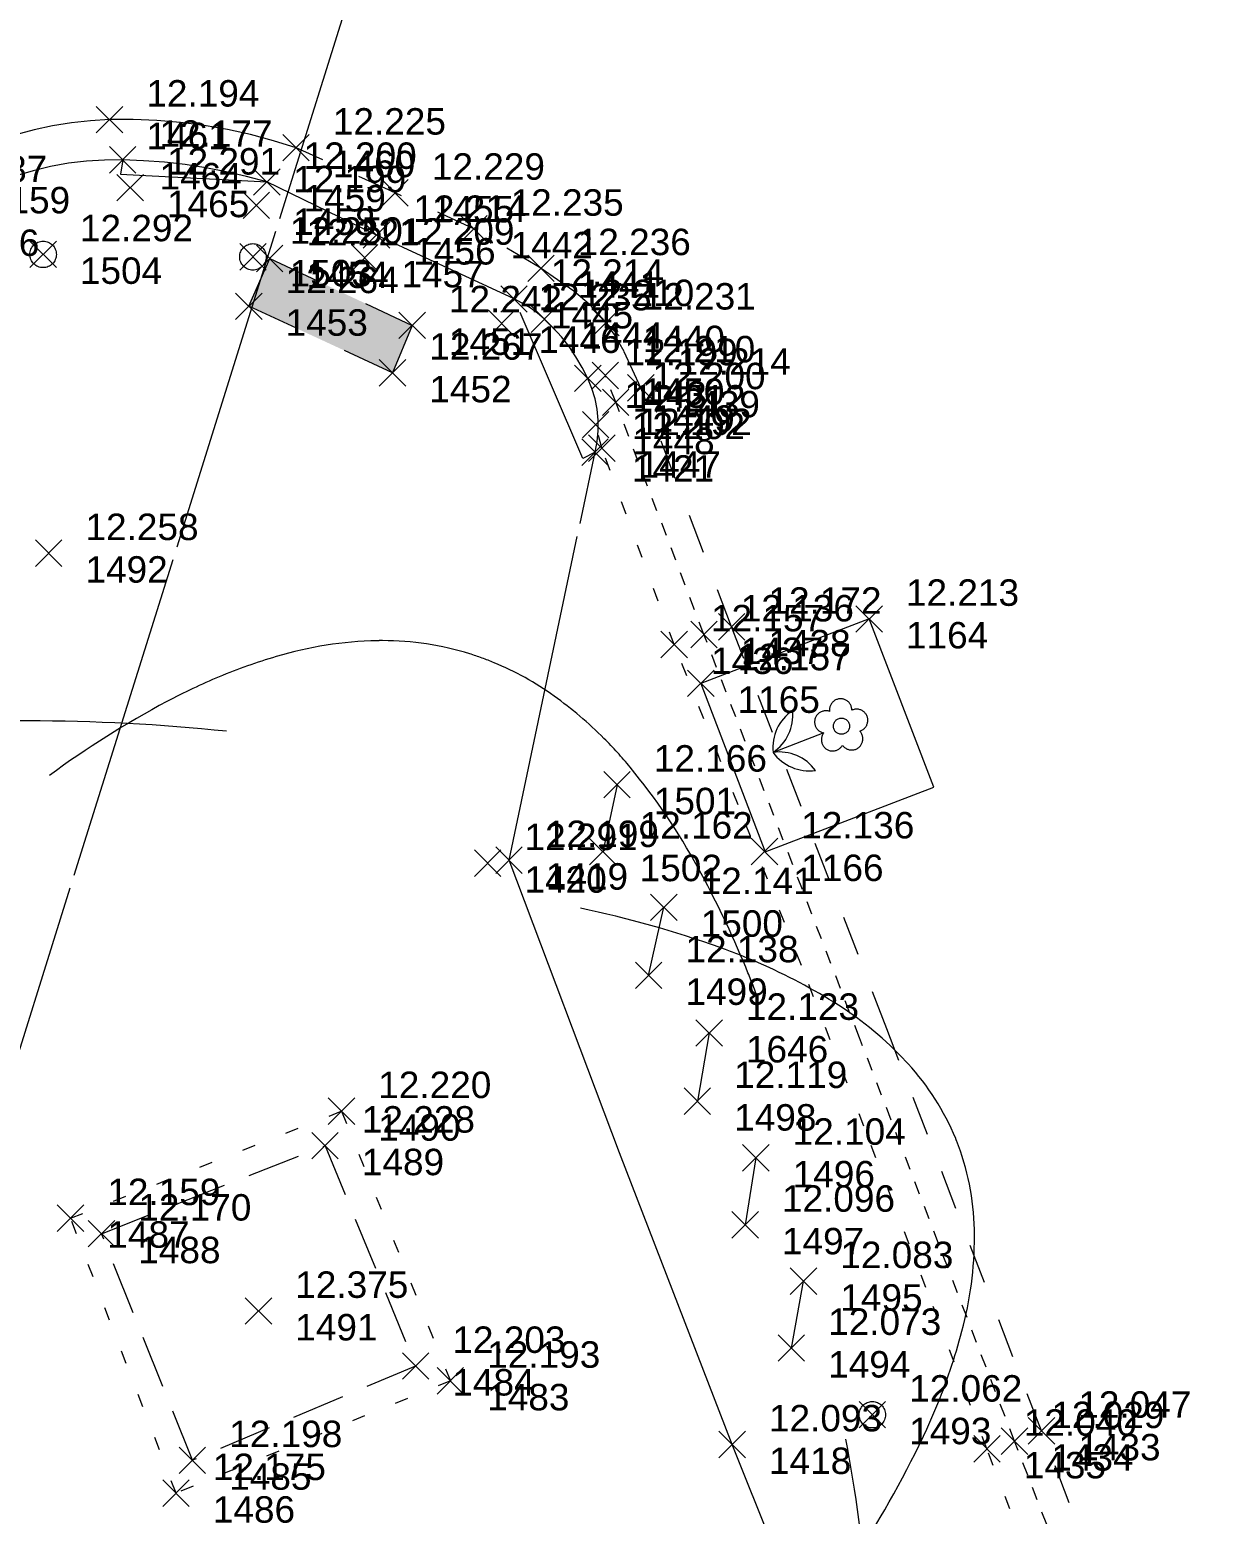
# Model space of a CAD drawing. Header units: metres. Extents: x 1223562 to 1223801, y 7191360 to 7191620.
# Drawn here: x 1223761.26 to 1223770.2, y 7191517.5 to 7191528.72 of the extents above; entities that cross this region are included whole.
import ezdxf

# ---------------------------------------------------------------- set-up
doc = ezdxf.new("R2010")
doc.units = ezdxf.units.M
doc.header["$PDMODE"] = 3
doc.header["$PDSIZE"] = 0.1
for name, pattern in [('LL_0822', [2.5, 2.5, 0]), ('LL_0824', [0.35, 0.1, -0.25]), ('LL_0827', [0.2, 0.1, -0.1]), ('LL_0828', [0.8, 0.4, -0.4]), ('LL_0829', [0.6, 0.3, -0.3]), ('Socle_Continu', [2.5, 2.5, 0]), ('TL_1182', [0.6, 0.4, -0.2]), ('Topo_Continu', [2.5, 2.5, 0]), ('YL_2901', [2.5, 2.5, 0])]:
    doc.linetypes.add(name, pattern=pattern)
for name, color, linetype, lineweight in [('JARDI_SCS', 82, 'Socle_Continu', 13), ('MOBUR_PSS', 251, 'Socle_Continu', 13), ('MOBUR_SCS', 251, 'Socle_Continu', 13), ('SIGTA_SCI', 7, 'Socle_Continu', 13), ('SIGTM_SCI', 1, 'Socle_Continu', 13), ('SIGTO_SCI', 255, 'Socle_Continu', 13), ('VOIRH_SCS', 7, 'Socle_Continu', 13), ('VOIRI_SCS', 7, 'Socle_Continu', 13)]:
    doc.layers.add(name, color=color, linetype=linetype, lineweight=lineweight)
doc.layers.add('SIGTS_PSS', color=7, linetype='Socle_Continu', lineweight=13, true_color=0x9966cc)
doc.styles.get("Standard").update_dxf_attribs({"font": 'arial.ttf'})
doc.styles.add('Style_1', font='WINGDNG2.TTF')
doc.linetypes.add('NL_0902', pattern='A,0,["U",Style_1,S=0.127,R=0,X=-0.105,Y=-0.085],1', length=1)

# ---------------------------------------------------------------- blocks, each defined once
blk = doc.blocks.new('YP_1521')
at = {"layer": 'SIGTO_SCI', "color": 7, "linetype": 'Socle_Continu'}
blk.add_point((0, 0), dxfattribs=at)
at = {"layer": 'SIGTA_SCI', "linetype": 'Socle_Continu'}
blk.add_attdef('ALT', (0.278, 0.099), '', height=0.2, dxfattribs=at)
at = {"layer": 'SIGTA_SCI', "linetype": 'Socle_Continu', "flags": 9}
blk.add_attdef('CALQUE_ALT', (1.69, -1.18), '', height=0.2, dxfattribs=at)
at = {"layer": 'SIGTM_SCI', "linetype": 'Socle_Continu'}
blk.add_attdef('MAT', (0.278, -0.223), '', height=0.2, dxfattribs=at)
at = {"layer": 'SIGTM_SCI', "linetype": 'Socle_Continu', "flags": 9}
blk.add_attdef('CALQUE_MAT', (1.69, -1.501), '', height=0.2, dxfattribs=at)
at = {"layer": 'SIGTO_SCI', "linetype": 'Socle_Continu', "flags": 9}
for tag, p in [('ID', (1.69, 0.105)), ('NATURE', (1.69, -0.216)), ('FAMILLE', (1.69, -0.538)), ('CALQUE', (1.69, -0.859)), ('PCRS', (1.69, -1.823))]:
    blk.add_attdef(tag, p, '', height=0.2, dxfattribs=at)
blk = doc.blocks.new('LP_0841')
at = {"layer": 'VOIRI_SCS', "linetype": 'Socle_Continu', "flags": 128}
blk.add_lwpolyline([(0, 0), (0, 0.5), (1, 0)], dxfattribs=at)
at = {"layer": 'VOIRI_SCS', "linetype": 'Socle_Continu', "flags": 9}
for tag, p in [('ID', (1.4277, 0.5478)), ('NATURE', (1.4277, 0.2265)), ('FAMILLE', (1.4277, -0.0947)), ('CALQUE', (1.4277, -0.416)), ('PCRS', (1.4277, -0.7373))]:
    blk.add_attdef(tag, p, '', height=0.2, dxfattribs=at)
blk = doc.blocks.new('LP_0842')
at = {"layer": 'VOIRI_SCS', "linetype": 'Socle_Continu', "flags": 128}
blk.add_lwpolyline([(1, 0), (1, 0.5), (0, 0)], dxfattribs=at)
at = {"layer": 'VOIRI_SCS', "linetype": 'Socle_Continu', "flags": 9}
for tag, p in [('ID', (1.488, 0.614)), ('NATURE', (1.488, 0.292)), ('FAMILLE', (1.488, -0.029)), ('CALQUE', (1.488, -0.35)), ('PCRS', (1.488, -0.672))]:
    blk.add_attdef(tag, p, '', height=0.2, dxfattribs=at)
blk = doc.blocks.new('TP_1203')
at = {"layer": 'JARDI_SCS', "linetype": 'Socle_Continu'}
for points in [[(0.31713, 0.19983, 0.007667), (0.30973, 0.21852, 0.026874), (0.27933, 0.28202, 0.047786), (0.23626, 0.34575, 0.023985), (0.21963, 0.36406, 0.040407), (0.18791, 0.39102, 0.05708), (0.14978, 0.41219, 0.021505), (0.1343, 0.41784, 0.075257), (0.07889, 0.42622, 0.004647), (0.07541, 0.42619, 0.067031), (0.01126, 0.41609, 0.025669), (-0.025, 0.4032, 0.024468), (-0.05817, 0.38752, 0.036292), (-0.13287, 0.3405)], [(-0.02037, 0.36858, 0.026081), (-0.14671, 0.37518, 0.000498), (-0.14913, 0.37518, 0.000061), (-0.14929, 0.37518, 0.039737), (-0.25416, 0.36683, 0.05935), (-0.3324, 0.34482, 0.002412), (-0.33546, 0.34354, 0.092506), (-0.39303, 0.30531, 0.000753), (-0.39334, 0.30501, 0.098491), (-0.42443, 0.25848, 0.011844), (-0.42688, 0.25215, 0.083514), (-0.43713, 0.19119, 0.009601), (-0.43699, 0.18404, 0.062383), (-0.42338, 0.10099, 0.027233), (-0.39977, 0.03388, 0.012932), (-0.38604, 0.003)], [(0.37338, -0.16575, 0.034341), (0.41997, -0.08533, 0.016386), (0.43059, -0.06189, 0.033024), (0.44721, -0.01282, 0.065516), (0.45516, 0.04758, 0.004498), (0.45512, 0.05178, 0.088708), (0.4437, 0.10846, 0.001985), (0.44321, 0.10966, 0.087204), (0.41293, 0.15723, 0.010127), (0.40651, 0.16392, 0.060799), (0.36284, 0.19809, 0.037701), (0.31129, 0.22416, 0.012492), (0.2934, 0.23104, 0.034867), (0.20463, 0.25608)], [(-0.41412, 0.05925, 0.030688), (-0.44005, -0.0515, 0.042762), (-0.44756, -0.13914, 0.002681), (-0.44753, -0.14467, 0.068057), (-0.43656, -0.22026, 0.027564), (-0.43018, -0.23844, 0.0661), (-0.40712, -0.27827, 0.02929), (-0.39494, -0.29197, 0.071575), (-0.35922, -0.3187, 0.024959), (-0.33948, -0.32806, 0.055555), (-0.29287, -0.34155, 0.042997), (-0.22659, -0.34726, 0.011964), (-0.20806, -0.34681, 0.03671), (-0.10479, -0.3345)], [(0.06396, -0.36267, 0.004702), (0.07624, -0.36789, 0.029397), (0.15493, -0.39519, 0.053456), (0.23096, -0.40837, 0.017025), (0.24342, -0.40879, 0.067312), (0.29205, -0.40222, 0.029038), (0.30483, -0.39777, 0.085197), (0.33819, -0.37673, 0.008842), (0.34149, -0.37355, 0.097758), (0.3694, -0.33191, 0.000163), (0.36946, -0.33177, 0.072483), (0.38567, -0.26775, 0.026786), (0.3883, -0.21874, 0.018833), (0.387, -0.18425, 0.02958), (0.37338, -0.08142)], [(-0.27354, -0.30642, 0.039486), (-0.23003, -0.37981, 0.04359), (-0.19782, -0.41817, 0.016585), (-0.18389, -0.43122, 0.081902), (-0.13907, -0.45908, 0.006579), (-0.1351, -0.46066, 0.089308), (-0.09206, -0.46841, 0.016983), (-0.08368, -0.46812, 0.078527), (-0.03699, -0.4569, 0.013117), (-0.02962, -0.45362, 0.063228), (0.02707, -0.41713, 0.02257), (0.06062, -0.38649, 0.018838), (0.08641, -0.35868, 0.027877), (0.14838, -0.27825)]]:
    blk.add_lwpolyline(points, format="xyb", dxfattribs=at)
at = {"layer": 'JARDI_SCS', "linetype": 'Socle_Continu', "flags": 9}
for tag, p in [('ID', (0.88907, 0.24612)), ('NATURE', (0.88907, -0.07516)), ('FAMILLE', (0.88907, -0.39644)), ('CALQUE', (0.88907, -0.71773)), ('PCRS', (0.88907, -1.03901))]:
    blk.add_attdef(tag, p, '', height=0.2, dxfattribs=at)
blk = doc.blocks.new('LP_0843')
at = {"layer": 'VOIRI_SCS', "linetype": 'Socle_Continu'}
blk.add_circle((0, 0), 0.1, dxfattribs=at)
at = {"layer": 'VOIRI_SCS', "linetype": 'Socle_Continu', "flags": 9}
for tag, p in [('ID', (0.829, 0.061)), ('NATURE', (0.829, -0.26)), ('FAMILLE', (0.829, -0.582)), ('CALQUE', (0.829, -0.903)), ('PCRS', (0.829, -1.224))]:
    blk.add_attdef(tag, p, '', height=0.2, dxfattribs=at)
blk = doc.blocks.new('NP_2605')
at = {"layer": 'MOBUR_PSS', "linetype": 'Topo_Continu'}
blk.add_lwpolyline([(0, 0), (0.6, 0), (0.6, 0.6), (0, 0.6)], close=True, dxfattribs=at)
at = {"layer": 'MOBUR_PSS', "linetype": 'Socle_Continu', "flags": 128}
blk.add_lwpolyline([(0.3004, 0.3229, 1.082498), (0.3604, 0.3666, 1.082498), (0.3375, 0.4372, 1.082498), (0.2632, 0.4372, 1.082498), (0.2403, 0.3666, 1.082498), (0.3004, 0.3229), (0.3004, 0.1424)], format="xyb", dxfattribs=at)
for points in [[(0.1937, 0.2524, 0.278028), (0.3004, 0.1424, 0.278028)], [(0.3004, 0.1424, 0.278028), (0.407, 0.2524, 0.278028)]]:
    blk.add_lwpolyline(points, format="xyb", close=True, dxfattribs=at)
at = {"layer": 'MOBUR_PSS', "linetype": 'Socle_Continu'}
blk.add_circle((0.3004, 0.3861), 0.027, dxfattribs=at)
at = {"layer": 'MOBUR_PSS', "linetype": 'Topo_Continu', "flags": 9}
for tag, p in [('ID', (1.421, 0.4767)), ('NATURE', (1.421, 0.1554)), ('FAMILLE', (1.421, -0.1659)), ('CALQUE', (1.421, -0.4872))]:
    blk.add_attdef(tag, p, '', height=0.2, dxfattribs=at)
at = {"layer": 'MOBUR_PSS', "linetype": 'Socle_Continu', "flags": 9}
blk.add_attdef('PCRS', (1.421, -0.8084), '', height=0.2, dxfattribs=at)

msp = doc.modelspace()

# ---------------------------------------------------------------- hatches: boundary and pattern name
at = {"layer": 'VOIRH_SCS', "linetype": 'Socle_Continu'}
h = msp.add_hatch(dxfattribs=at)
h.set_pattern_fill('LL_0828', color=256, pattern_type=2)
h.set_pattern_definition([(0, (0, 0), (0, 0.1099852), [0.0635, -0.127]), (120, (0, 0), (-0.0952499772403, -0.0549926), [0.0635, -0.127]), (60, (0.0635, 0), (-0.0952499772403, 0.0549926), [0.0635, -0.127])])
h.paths.add_polyline_path([(1223766.644, 7191534.093), (1223766.476, 7191533.745), (1223767.544, 7191533.222), (1223767.716, 7191533.563)])
h.paths.add_polyline_path([(1223764.146, 7191526.481), (1223763.998, 7191526.123), (1223762.912, 7191526.626), (1223763.07, 7191526.987)])
h.paths.add_polyline_path([(1223761.261, 7191547.655), (1223761.611, 7191547.482), (1223761.318, 7191546.958), (1223760.632, 7191545.631), (1223760.366, 7191545.094), (1223760.009, 7191545.268), (1223760.274, 7191545.798), (1223760.97, 7191547.133)])
h.paths.add_polyline_path([(1223769.075, 7191542.832), (1223768.72, 7191543.01), (1223768.187, 7191541.953), (1223768.53, 7191541.765)])
h.paths.add_polyline_path([(1223676.723, 7191373.072), (1223676.396, 7191373.327), (1223675.318, 7191371.862), (1223675.669, 7191371.608)])
h.paths.add_polyline_path([(1223671.716, 7191376.429), (1223671.397, 7191376.687), (1223670.281, 7191375.269), (1223670.618, 7191375.016)])

# ---------------------------------------------------------------- linework, layer by layer
at = {"layer": 'JARDI_SCS', "linetype": 'TL_1182'}
msp.add_polyline3d([(1223764.172, 7191518.617, 12.203), (1223762.486, 7191517.905, 12.198), (1223761.799, 7191519.617, 12.17), (1223763.488, 7191520.282, 12.228)], close=True, dxfattribs=at)
at = {"layer": 'MOBUR_SCS', "linetype": 'NL_0902'}
for points in [[(1223765.694, 7191523.01, 12.166), (1223765.587, 7191522.504, 12.162)], [(1223765.933, 7191521.569, 12.138), (1223766.048, 7191522.084, 12.141)], [(1223766.39, 7191521.134, 12.123), (1223766.301, 7191520.619, 12.119)], [(1223766.743, 7191520.19, 12.104), (1223766.662, 7191519.684, 12.096)], [(1223767.011, 7191518.753, 12.073), (1223767.103, 7191519.258, 12.083)]]:
    msp.add_polyline3d(points, dxfattribs=at)
at = {"layer": 'SIGTS_PSS', "linetype": 'YL_2901'}
msp.add_polyline3d([(1223754.624, 7191615.542, 13.233), (1223774.768, 7191564.41, 13.107), (1223759.899, 7191516.921, 12.089), (1223739.481, 7191487.157, 10.877), (1223712.27, 7191430.488, 6.902), (1223666.985, 7191365.329, 3.888), (1223604.313, 7191397.356, 4.87), (1223562.746, 7191366.34, 4.088)], dxfattribs=at)
at = {"layer": 'VOIRI_SCS', "linetype": 'LL_0829'}
msp.add_polyline3d([(1223769.327, 7191517.023, 12.03), (1223768.901, 7191518.127, 12.047), (1223767.732, 7191521.166, 12.11), (1223766.56, 7191524.203, 12.172), (1223765.874, 7191526.009, 12.214), (1223765.747, 7191526.285, 12.224), (1223765.673, 7191526.414, 12.228), (1223765.61, 7191526.502, 12.231), (1223765.585, 7191526.534, 12.232), (1223765.483, 7191526.641, 12.233), (1223765.368, 7191526.739, 12.234), (1223765.119, 7191526.913, 12.236), (1223764.612, 7191527.211, 12.235), (1223764.017, 7191527.483, 12.229), (1223763.269, 7191527.824, 12.225), (1223763.098, 7191527.877, 12.221), (1223762.925, 7191527.924, 12.217), (1223762.75, 7191527.962, 12.213), (1223762.574, 7191527.992, 12.209), (1223762.396, 7191528.015, 12.206), (1223762.218, 7191528.03, 12.202), (1223762.039, 7191528.037, 12.198), (1223761.86, 7191528.036, 12.194), (1223761.716, 7191528.028, 12.193), (1223761.573, 7191528.012, 12.193), (1223761.43, 7191527.99, 12.192), (1223761.29, 7191527.959, 12.192), (1223761.15, 7191527.922, 12.191)], dxfattribs=at)
at = {"layer": 'VOIRI_SCS', "linetype": 'LL_0822'}
for points in [[(1223763.048, 7191527.565, 12.2), (1223762.895, 7191527.606, 12.197), (1223762.742, 7191527.642, 12.193), (1223762.587, 7191527.672, 12.19), (1223762.431, 7191527.696, 12.187), (1223762.274, 7191527.714, 12.184), (1223762.117, 7191527.726, 12.18), (1223761.959, 7191527.732, 12.177), (1223761.822, 7191527.731, 12.175), (1223761.686, 7191527.722, 12.174), (1223761.55, 7191527.706, 12.172), (1223761.415, 7191527.682, 12.171), (1223761.282, 7191527.65, 12.169), (1223761.151, 7191527.611, 12.168)], [(1223765.528, 7191525.523, 12.202), (1223765.544, 7191525.603, 12.202), (1223765.551, 7191525.684, 12.201), (1223765.551, 7191525.766, 12.201), (1223765.543, 7191525.847, 12.2), (1223765.528, 7191525.927, 12.2), (1223765.504, 7191526.005, 12.199), (1223765.473, 7191526.081, 12.199), (1223765.431, 7191526.164, 12.201), (1223765.384, 7191526.244, 12.203), (1223765.332, 7191526.321, 12.205), (1223765.274, 7191526.394, 12.206), (1223765.212, 7191526.463, 12.208), (1223765.145, 7191526.528, 12.21), (1223765.093, 7191526.573, 12.211), (1223765.037, 7191526.614, 12.212), (1223764.978, 7191526.65, 12.213), (1223764.916, 7191526.681, 12.214), (1223763.877, 7191527.164, 12.214), (1223763.048, 7191527.565, 12.2)], [(1223764.878, 7191522.44, 12.199), (1223765.528, 7191525.523, 12.202)], [(1223776.088, 7191496.668, 12.011), (1223775.181, 7191498.484, 11.996), (1223774.293, 7191500.309, 11.975), (1223773.429, 7191502.145, 11.953), (1223772.582, 7191503.99, 11.93), (1223771.798, 7191505.73, 11.163), (1223771.023, 7191507.475, 12.044), (1223769.499, 7191510.975, 12.003), (1223768.004, 7191514.488, 12.089), (1223767.275, 7191516.252, 12.094), (1223766.564, 7191518.024, 12.093), (1223765.712, 7191520.229, 12.142), (1223764.878, 7191522.44, 12.199)]]:
    msp.add_polyline3d(points, dxfattribs=at)
at = {"layer": 'VOIRI_SCS', "linetype": 'LL_0828'}
msp.add_polyline3d([(1223764.146, 7191526.481, 12.242), (1223763.998, 7191526.123, 12.267), (1223762.912, 7191526.626, 12.264), (1223763.07, 7191526.987, 12.221)], close=True, dxfattribs=at)
at = {"layer": 'VOIRI_SCS', "linetype": 'LL_0827'}
msp.add_polyline3d([(1223773.328, 7191506.72, 11.889), (1223772.825, 7191507.883, 11.899), (1223772.328, 7191509.048, 11.909), (1223771.836, 7191510.216, 11.919), (1223771.35, 7191511.386, 11.929), (1223770.868, 7191512.558, 11.939), (1223770.315, 7191513.926, 11.962), (1223769.768, 7191515.297, 11.984), (1223769.229, 7191516.672, 12.007), (1223768.697, 7191518.049, 12.029), (1223767.526, 7191521.098, 12.083), (1223766.351, 7191524.145, 12.136), (1223765.684, 7191525.9, 12.2), (1223765.606, 7191526.103, 12.21)], dxfattribs=at)
at = {"layer": 'VOIRI_SCS', "linetype": 'LL_0824'}
msp.add_polyline3d([(1223773.135, 7191506.608, 11.913), (1223772.624, 7191507.777, 11.922), (1223772.12, 7191508.948, 11.932), (1223771.623, 7191510.122, 11.941), (1223771.132, 7191511.298, 11.951), (1223770.648, 7191512.478, 11.96), (1223770.205, 7191513.576, 11.976), (1223769.767, 7191514.676, 11.992), (1223769.335, 7191515.779, 12.008), (1223768.909, 7191516.884, 12.024), (1223768.489, 7191517.991, 12.04), (1223768.027, 7191519.211, 12.063), (1223767.559, 7191520.429, 12.087), (1223767.087, 7191521.644, 12.11), (1223766.609, 7191522.858, 12.134), (1223766.126, 7191524.07, 12.157), (1223765.579, 7191525.553, 12.192), (1223765.532, 7191525.731, 12.212)], dxfattribs=at)
msp.add_polyline3d([(1223764.435, 7191518.505, 12.193), (1223762.362, 7191517.656, 12.175), (1223761.565, 7191519.734, 12.159), (1223763.612, 7191520.543, 12.22)], close=True, dxfattribs=at)

# ---------------------------------------------------------------- block references
at = {"layer": 'JARDI_SCS', "linetype": 'Socle_Continu', "xscale": 11.88547917796001, "yscale": 11.88547917796001}
msp.add_blockref('TP_1203', (1223762.985, 7191519.033, 12.375), dxfattribs=at)
at = {"layer": 'MOBUR_PSS', "linetype": 'Socle_Continu', "xscale": 2.271036363413077, "yscale": 2.271036363413077, "zscale": 2.271036363413077, "rotation": 290.951007855789}
msp.add_blockref('NP_2605', (1223766.327, 7191523.776, 12.157), dxfattribs=at)
at = {"layer": 'SIGTO_SCI', "linetype": 'Socle_Continu'}
for p, values in [((1223761.86, 7191528.036, 12.194), {'ALT': '12.194', 'MAT': '1461'}), ((1223763.269, 7191527.824, 12.225), {'ALT': '12.225', 'MAT': '1460'}), ((1223761.959, 7191527.732, 12.177), {'ALT': '12.177', 'MAT': '1464'}), ((1223762.016, 7191527.522, 12.291), {'ALT': '12.291', 'MAT': '1465'}), ((1223763.048, 7191527.565, 12.2), {'ALT': '12.200', 'MAT': '1459'}), ((1223760.257, 7191527.465, 12.187), {'ALT': '12.187', 'MAT': '1462'}), ((1223764.017, 7191527.483, 12.229), {'ALT': '12.229', 'MAT': '1455'}), ((1223762.969, 7191527.388, 12.199), {'ALT': '12.199', 'MAT': '1458'}), ((1223760.43, 7191527.229, 12.159), {'ALT': '12.159', 'MAT': '1466'}), ((1223764.612, 7191527.211, 12.235), {'ALT': '12.235', 'MAT': '1442'}), ((1223763.877, 7191527.164, 12.214), {'ALT': '12.214', 'MAT': '1456'}), ((1223761.358, 7191527.018, 12.292), {'ALT': '12.292', 'MAT': '1504'}), ((1223762.943, 7191526.999, 12.25), {'ALT': '12.250', 'MAT': '1503'}), ((1223763.07, 7191526.987, 12.221), {'ALT': '12.221', 'MAT': '1454'}), ((1223763.787, 7191526.992, 12.209), {'ALT': '12.209', 'MAT': '1457'}), ((1223765.119, 7191526.913, 12.236), {'ALT': '12.236', 'MAT': '1441'}), ((1223762.912, 7191526.626, 12.264), {'ALT': '12.264', 'MAT': '1453'}), ((1223764.916, 7191526.681, 12.214), {'ALT': '12.214', 'MAT': '1445'}), ((1223765.145, 7191526.528, 12.21), {'ALT': '12.210', 'MAT': '1444'}), ((1223765.61, 7191526.502, 12.231), {'ALT': '12.231', 'MAT': '1440'}), ((1223764.146, 7191526.481, 12.242), {'ALT': '12.242', 'MAT': '1451'}), ((1223764.822, 7191526.496, 12.235), {'ALT': '12.235', 'MAT': '1446'}), ((1223763.998, 7191526.123, 12.267), {'ALT': '12.267', 'MAT': '1452'}), ((1223765.473, 7191526.081, 12.199), {'ALT': '12.199', 'MAT': '1443'}), ((1223765.606, 7191526.103, 12.21), {'ALT': '12.210', 'MAT': '1450'}), ((1223765.874, 7191526.009, 12.214), {'ALT': '12.214', 'MAT': '1439'}), ((1223765.684, 7191525.9, 12.2), {'ALT': '12.200', 'MAT': '1449'}), ((1223765.532, 7191525.731, 12.212), {'ALT': '12.212', 'MAT': '1448'}), ((1223765.528, 7191525.523, 12.202), {'ALT': '12.202', 'MAT': '1421'}), ((1223765.579, 7191525.553, 12.192), {'ALT': '12.192', 'MAT': '1447'}), ((1223761.4, 7191524.76, 12.258), {'ALT': '12.258', 'MAT': '1492'}), ((1223767.599, 7191524.263, 12.213), {'ALT': '12.213', 'MAT': '1164'}), ((1223766.351, 7191524.145, 12.136), {'ALT': '12.136', 'MAT': '1437'}), ((1223766.56, 7191524.203, 12.172), {'ALT': '12.172', 'MAT': '1438'}), ((1223766.126, 7191524.07, 12.157), {'ALT': '12.157', 'MAT': '1436'}), ((1223766.327, 7191523.776, 12.157), {'ALT': '12.157', 'MAT': '1165'}), ((1223765.694, 7191523.01, 12.166), {'ALT': '12.166', 'MAT': '1501'}), ((1223765.587, 7191522.504, 12.162), {'ALT': '12.162', 'MAT': '1502'}), ((1223766.808, 7191522.505, 12.136), {'ALT': '12.136', 'MAT': '1166'}), ((1223764.717, 7191522.417, 12.291), {'ALT': '12.291', 'MAT': '1420'}), ((1223764.878, 7191522.44, 12.199), {'ALT': '12.199', 'MAT': '1419'}), ((1223766.048, 7191522.084, 12.141), {'ALT': '12.141', 'MAT': '1500'}), ((1223765.933, 7191521.569, 12.138), {'ALT': '12.138', 'MAT': '1499'}), ((1223766.39, 7191521.134, 12.123), {'ALT': '12.123', 'MAT': '1646'}), ((1223766.301, 7191520.619, 12.119), {'ALT': '12.119', 'MAT': '1498'}), ((1223763.612, 7191520.543, 12.22), {'ALT': '12.220', 'MAT': '1490'}), ((1223763.488, 7191520.282, 12.228), {'ALT': '12.228', 'MAT': '1489'}), ((1223766.743, 7191520.19, 12.104), {'ALT': '12.104', 'MAT': '1496'}), ((1223761.565, 7191519.734, 12.159), {'ALT': '12.159', 'MAT': '1487'}), ((1223766.662, 7191519.684, 12.096), {'ALT': '12.096', 'MAT': '1497'}), ((1223761.799, 7191519.617, 12.17), {'ALT': '12.170', 'MAT': '1488'}), ((1223767.103, 7191519.258, 12.083), {'ALT': '12.083', 'MAT': '1495'}), ((1223762.985, 7191519.033, 12.375), {'ALT': '12.375', 'MAT': '1491'}), ((1223767.011, 7191518.753, 12.073), {'ALT': '12.073', 'MAT': '1494'}), ((1223764.172, 7191518.617, 12.203), {'ALT': '12.203', 'MAT': '1484'}), ((1223764.435, 7191518.505, 12.193), {'ALT': '12.193', 'MAT': '1483'}), ((1223767.623, 7191518.249, 12.062), {'ALT': '12.062', 'MAT': '1493'}), ((1223768.901, 7191518.127, 12.047), {'ALT': '12.047', 'MAT': '1433'}), ((1223766.564, 7191518.024, 12.093), {'ALT': '12.093', 'MAT': '1418'}), ((1223768.489, 7191517.991, 12.04), {'ALT': '12.040', 'MAT': '1435'}), ((1223768.697, 7191518.049, 12.029), {'ALT': '12.029', 'MAT': '1434'}), ((1223762.486, 7191517.905, 12.198), {'ALT': '12.198', 'MAT': '1485'}), ((1223762.362, 7191517.656, 12.175), {'ALT': '12.175', 'MAT': '1486'})]:
    msp.add_blockref('YP_1521', p, dxfattribs=at).add_auto_attribs(values)
at = {"layer": 'VOIRI_SCS', "linetype": 'Socle_Continu'}
for name, p, xscale, yscale, rotation in [('LP_0842', (1223763.048, 7191527.565, 12.2), 1.10141727362254, 0.2175760055228251, 171.2868581299768), ('LP_0841', (1223765.528, 7191525.523, 12.202), 1.309934115298149, 0.2081366326294225, 117.8272597624338)]:
    msp.add_blockref(name, p, dxfattribs=dict(at, xscale=xscale, yscale=yscale, rotation=rotation))
for p in [(1223761.358, 7191527.018, 12.292), (1223762.943, 7191526.999, 12.25), (1223767.623, 7191518.249, 12.062)]:
    msp.add_blockref('LP_0843', p, dxfattribs=at)

doc.saveas('drawing.dxf')
